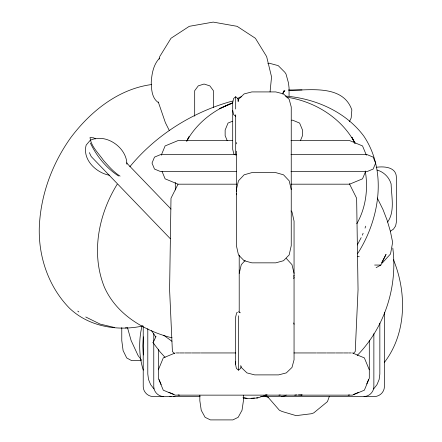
<?xml version="1.0" encoding="UTF-8"?>
<svg xmlns="http://www.w3.org/2000/svg" width="442" height="442" viewBox="0 0 442 442"><rect width="100%" height="100%" fill="white"/><g stroke="black" fill="none" stroke-linecap="round" stroke-linejoin="round"><path stroke-width="0.66" d="M143.346 336.859L142.926 345.915L143.346 354.97M270.056 91.919L271.554 76.947L266.631 56.554L255.382 38.272L237.1 26.321L213.193 22.1L189.287 26.321L170.999 38.272L159.75 56.554L159.114 59.189M126.898 164.186C126.777 147.446 105.82 132.843 90.196 140.324L86.168 145.087C82.151 159.606 96.362 173.093 109.782 175.297M240.995 366.6L240.619 368.413L238.509 370.164L236.393 368.413L235.52 364.186L235.768 362.976M235.52 362.921L235.768 361.722M282.886 94.157L283.648 90.842M236.398 189.513L238.47 180.811L244.133 174.811L251.868 172.618L275.775 172.618L283.51 174.811L289.173 180.811L291.245 189.513M239.21 273.36L241.282 264.67L245.2 260.36M293.737 278.637L294.057 277.3M236.398 191.668L236.713 190.364M293.737 276.449L294.057 275.145M237.951 101.262L238.47 99.351L244.133 93.914L251.868 91.919L275.775 91.919L283.51 93.914L289.173 99.351L291.245 107.003L291.245 245.669L289.173 254.901L283.51 260.719L275.775 262.846L251.868 262.846L244.133 260.719L238.47 254.901L236.398 245.669L236.398 151.197M329.318 396.463L327.45 401.623L313.754 412.894L311.306 413.751L296.101 415.635L282.184 411.513L279.399 410.259L267.946 397.06M362.396 235.172L363.114 233.243M365.037 228.1L365.761 226.171M161.28 155.175L165.104 145.943L178.032 140.584L232.73 140.584M158.347 369.821L163.286 357.887L175.22 352.948M300.4 140.727L302.494 135.661L302.494 130.036L299.61 123.075L292.648 120.191L291.67 120.191M365.595 171.441L362.534 178.828L349.611 184.181L290.985 184.181M366.733 383.954L368.578 379.501M349.473 121.589L351.163 117.992L351.854 109.936C343.058 84.439 309.936 90.135 288.886 90.428M376.131 267.67L380.855 265.051L386.054 254.354L381.673 262.67M165.054 357.329L160.181 352.014L152.998 342.649L156.037 336.5M177.993 184.259L170.999 198.248L169.595 289.659L172.408 351.539L174.352 353.379M356.804 223.757C365.832 207.989 368.357 188.745 365.252 170.999M186.773 141.02C196.657 123.34 213.585 109.831 232.569 102.914M117.202 184.259C98.494 214.403 90.814 253.371 104.334 287.013C116.091 313.737 142.711 329.964 169.977 337.334L171.993 337.682M357.269 244.951L361.18 237.641M357.335 253.89L358.501 252.238C379.717 218.177 387.253 170.977 363.794 136.075C345.594 111.638 315.268 98.516 285.488 96.074M384.297 362.517C406.629 333.555 406.944 292.593 393.441 259.708M387.595 222.083C395.176 211.58 391.374 196.088 391.126 184.01C389.22 177.341 383.871 171.993 377.208 170.087M373.667 388.96L377.02 384.59L379.126 379.501L379.844 374.043L379.844 323.135M159.601 58.123C153.418 64.466 151.821 73.692 151.241 82.201C151.44 89.383 151.81 98.317 158.485 102.66M283.234 92.599L284.88 90.604L282.974 92.516M357.153 355.501C384.59 327.516 397.817 286.869 392.794 248.067M129.81 166.778C155.706 135.274 191.646 112.577 230.812 101.505L232.835 101.074M382.258 263.034L390.524 253.962L392.645 242.332L390.336 231.149L387.104 220.177L382.971 209.486L377.264 197.988M237.807 98.776L239.21 97.373L241.768 96.688M353.285 353.379L355.235 351.539L358.048 289.659L356.639 198.248L349.34 183.651M238.431 101.533L237.807 98.516L235.691 96.765L233.58 98.516L232.707 102.737L232.707 149.335L233.862 154.031L234.636 154.512M152.998 342.649L153.28 342.451M237.448 312.273L236.674 312.787L235.52 317.478L235.52 364.186M390.292 231.249L393.485 229.116L395.623 225.923L396.369 222.155L396.369 177.148C396.126 166.822 383.849 166.192 376.186 167.308M286.234 395.082L285.167 395.794L281.399 396.54M236.752 154.512L235.691 155.125L235.691 114.776M232.459 121.241L228.028 123.075L225.144 130.036L225.144 135.661L227.243 140.727M353.661 394.419L358.749 392.308M266.404 394.977L257.564 397.955L248.349 398.651L243.205 397.861M267.835 63.538L269.134 63.184L278.222 65.631L284.88 72.322L286.024 74.068L288.471 82.93L289.062 87.947L289.062 95.947M173.651 396.54L174.977 396.264M301.09 395.137L302.273 394.899M364.026 396.54C369.313 396.435 373.761 391.988 373.866 386.7L373.866 333.633M151.711 84.527C118.345 88.897 90.273 111.577 70.626 137.832C51.974 164.059 40.465 195.436 39.288 227.696C38.46 257.189 48.769 287.123 69.593 308.317C88.975 326.726 117.589 331.478 143.075 325.936M125.384 327.909L126.627 327.732M278.941 395.137L280.228 394.966M294.759 395.137L296.582 394.894M301.554 394.888L298.499 394.899M348.202 395.137L349.567 394.955M251.089 398.303L254.509 398.049M256.564 397.888L257.935 397.789M265.178 395.049L267.217 394.916M288.609 89.958L302.008 89.947M290.985 140.584L349.611 140.584L362.534 145.943L366.363 155.175M236.68 154.65L160.452 154.65L154.485 157.12L152.015 163.087L154.485 169.054L160.452 171.524L236.68 171.524M290.963 154.65L367.186 154.65L373.153 157.12L375.628 163.087L373.153 169.054L367.186 171.524L290.963 171.524M236.658 184.181L178.032 184.181L165.104 178.828L162.043 171.441M374.634 265.051L380.855 265.051M176.308 352.948L178.905 352.948M179.557 352.948L184.215 352.948M184.878 352.948L191.48 352.948M192.143 352.948L200.524 352.948M201.171 352.948L235.763 352.948M293.902 352.948L315.897 352.948M316.56 352.948L326.472 352.948M327.113 352.948L335.5 352.948M336.158 352.948L342.765 352.948M343.428 352.948L348.086 352.948M348.732 352.948L351.329 352.948M141.28 360.628L131.622 360.628L126.699 357.932L123.097 350.572L121.777 340.544L121.777 327.583M200.115 396.54L153.07 396.54C147.783 396.435 143.33 391.988 143.225 386.7L143.225 326.732M260.714 396.54L374.573 396.54C379.86 396.435 384.308 391.988 384.418 386.7L384.418 312.256M357.34 256.559L359.302 256.697M178.076 394.955L179.441 395.137M242.995 397.689L247.012 398.308M163.617 396.54C158.33 396.435 153.877 391.988 153.772 386.7L153.772 343.279M169.838 396.264L171.165 396.54M286.897 97.185C314.781 101.428 341.694 117.981 355.014 143.236L351.926 137.318L354.987 143.252M114.594 327.522L100.107 324.085L85.748 316.997M268.725 397.524L264.752 396.154M352.423 352.948L364.357 357.887L369.297 369.821M168.894 392.308L173.977 394.419M240.338 312.787L238.509 311.743M95.395 138.937L93.82 137.865L90.013 137.55C90.997 146.49 98.577 153.197 103.445 160.319C108.528 166.032 113.544 172.021 120.086 176.131M118.561 176.004C106.29 168.048 96.632 156.219 90.4 143.053M163.634 335.196L171.938 341.279M77.781 311.118L78.836 311.93M235.691 116.29L233.58 114.572L232.707 110.5M291.04 210.939L291.985 211.906L294.057 221.138L294.057 359.81L291.985 367.457L286.322 372.899L278.587 374.888L254.68 374.888L246.945 372.899L241.282 367.457L240.763 365.545M126.506 162.844L171.015 209.066M170.192 238.586L91.223 156.578L89.35 152.6M286.322 258.443L291.985 264.67L294.057 273.36M153.976 388.96L150.623 384.59L148.518 379.501L147.794 374.043L147.794 328.638M141.318 359.838L138.081 355.55L131.103 340.495L127.434 327.434M151.54 330.66L155.7 336.881M169.391 130.683L165.374 122.655L158.269 101.931M159.065 379.501L161.17 384.59M293.715 322.953L294.057 324.268M236.398 142.545L236.741 143.86M236.398 193.452L236.713 194.789M175.281 182.463L175.347 189.977M369.297 340.229L369.297 378.258L364.357 390.192L352.423 395.137L175.22 395.137L163.286 390.192L158.347 378.258L158.347 349.202M243.426 395.231L243.426 400.723L242.017 410.303L238.155 417.325L232.879 419.9L210.381 419.9L205.105 417.325L201.243 410.303L199.834 400.723L199.834 395.231M239.21 255.111L239.21 312.301M238.509 315.792L238.509 370.164M235.691 96.765L235.691 109.019M213.414 107.726L213.414 90.687L209.84 85.875L204.049 84.035L198.265 85.875L194.69 90.687L194.69 116.196M153.772 333.633L153.772 341.213M143.313 370.131A41.841 19.641 90 0 1 142.136 325.682M188.966 136.849L186.828 141.053L188.966 136.849M232.586 102.942L219.331 108.749L232.597 102.964"/></g></svg>
